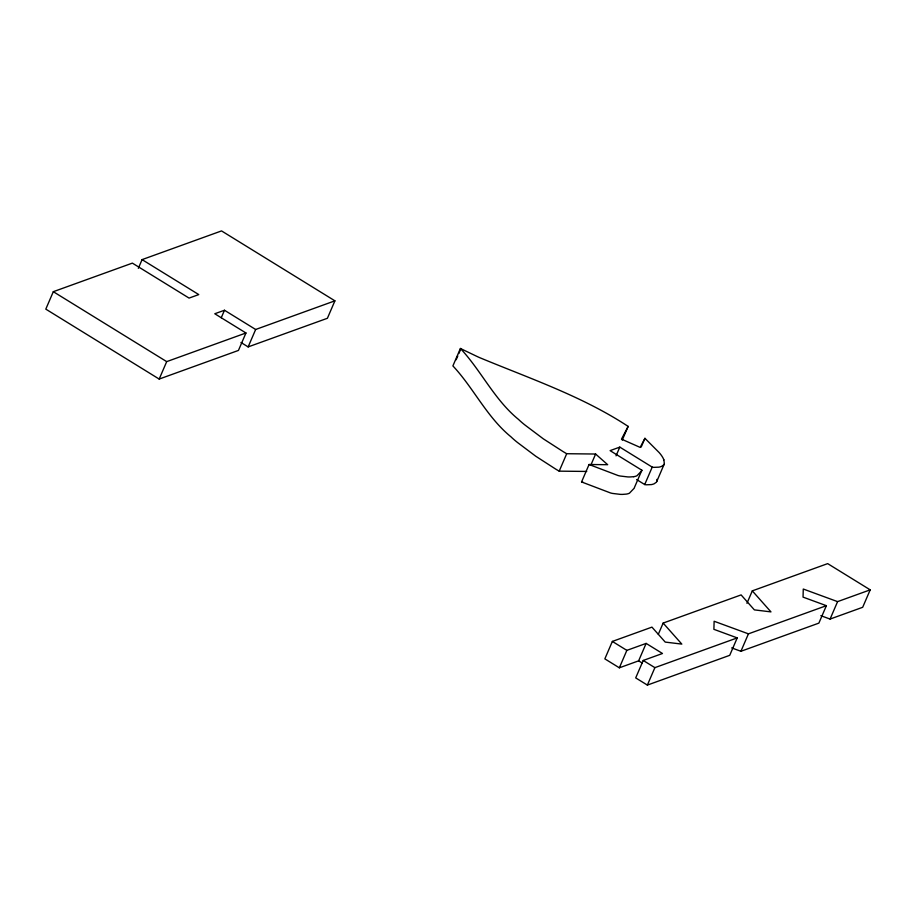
<?xml version="1.0" encoding="UTF-8"?>
<svg xmlns="http://www.w3.org/2000/svg" width="916" height="916" viewBox="0 0 916 916"><rect width="100%" height="100%" fill="white"/><g stroke="black" fill="none" stroke-linecap="round" stroke-linejoin="round"><path stroke-width="1.37" d="M636.609 479.549L644.715 484.553A13.225 4.912 23.3 0 0 646.295 484.793L651.356 484.598A34.98 12.996 23.3 0 0 654.116 483.797L656.303 482.263A21.744 8.072 23.3 0 0 656.749 481.507L656.944 479.377M656.749 481.507L664.352 463.794L663.882 459.843M142.083 259.617L198.772 294.586L189.062 298.089L132.373 263.121L53.311 291.689L45.8 309.127L159.189 379.064L238.446 350.427L245.957 332.989L214.768 313.753L224.477 310.249L255.656 329.485L334.913 300.837L221.535 230.912L142.083 259.617L138.327 268.342M159.189 379.064L166.701 361.625L245.957 332.989M221.26 317.726L224.477 310.249M240.954 342.481L248.144 346.912L255.656 329.485M334.913 300.837L327.401 318.276L248.144 346.912M622.25 440.092L628.147 426.398C582.462 396.353 529.929 378.537 479.686 357.652A51.239 19.03 23.3 0 1 475.541 355.74L460.405 348.481L452.893 365.919C473.503 387.823 486.82 417.135 511.002 436.852A62.78 23.312 23.3 0 0 517.666 442.623L535.814 456.271L555.451 468.946A90.112 33.468 23.3 0 0 559.195 471.156L586.732 471.442M456.168 359.759L457.782 356.026M458.859 353.53L461 348.549M559.195 471.156L566.706 453.718L595.618 454.027L607.674 464.698L589.068 464.504L581.557 481.942L610.537 492.957A21.652 8.038 23.3 0 0 612.609 493.438L620.304 494.365A45.88 17.038 23.3 0 0 622.617 494.388L626.223 494.113A27.033 10.042 23.3 0 0 629.452 493.186L634.261 488.159A15.229 5.656 23.3 0 0 634.364 487.667L641.876 470.229L610.09 450.626L619.8 447.111L652.215 467.114A13.225 4.912 23.3 0 0 653.806 467.355L658.867 467.16A34.98 12.996 23.3 0 0 661.627 466.358L663.814 464.824A21.744 8.072 23.3 0 0 664.26 464.069M590.797 465.236L595.618 454.027M616.044 455.836L619.8 447.111M641.177 447.042L644.933 438.317L659.096 452.515A45.434 16.877 23.3 0 1 663.871 459.832M644.715 484.553L652.215 467.114M820.839 615.678L830.079 619.067L862.689 607.285L870.2 589.847L827.675 563.626L752.299 590.866L770.963 611.888L754.383 609.884L741.101 594.908L663.15 623.075L681.813 644.097L665.222 642.093L651.94 627.128L612.357 641.429L604.846 658.867L619.353 667.81L638.624 660.848L646.135 643.41L662.486 653.497L643.215 660.459L635.704 677.897L647.372 685.088L729.72 655.329L737.22 637.902L713.896 629.326L714.125 621.254L748.429 633.849L826.381 605.682L818.87 623.12L740.918 651.287L731.689 647.898M619.353 667.81L626.853 650.371L646.135 643.41M658.318 634.284L663.15 623.075M647.372 685.088L654.883 667.649L737.22 637.902M746.941 603.312L752.299 590.866M740.918 651.287L748.429 633.849M830.079 619.067L837.59 601.629L870.2 589.847M628.147 426.398L621.495 439.13L640.181 447.409L644.933 438.317M460.405 348.481C481.015 370.385 494.331 399.697 518.513 419.425A62.78 23.312 23.3 0 0 525.177 425.184L543.325 438.844L562.962 451.508A90.112 33.468 23.3 0 0 566.706 453.718M633.735 476.675L630.128 476.95A45.88 17.038 23.3 0 1 627.815 476.927L620.121 476.011A21.652 8.038 23.3 0 1 618.037 475.519L589.068 464.504M581.557 481.942L582.725 481.953M837.59 601.629L803.275 589.034L803.046 597.118L826.381 605.682M53.311 291.689L166.701 361.625M612.357 641.429L626.853 650.371M643.215 660.459L654.883 667.649M638.624 660.848L642.127 663.001M633.723 476.675A27.033 10.042 23.3 0 0 636.963 475.748L641.773 470.721A15.229 5.656 23.3 0 0 641.876 470.229"/></g></svg>
